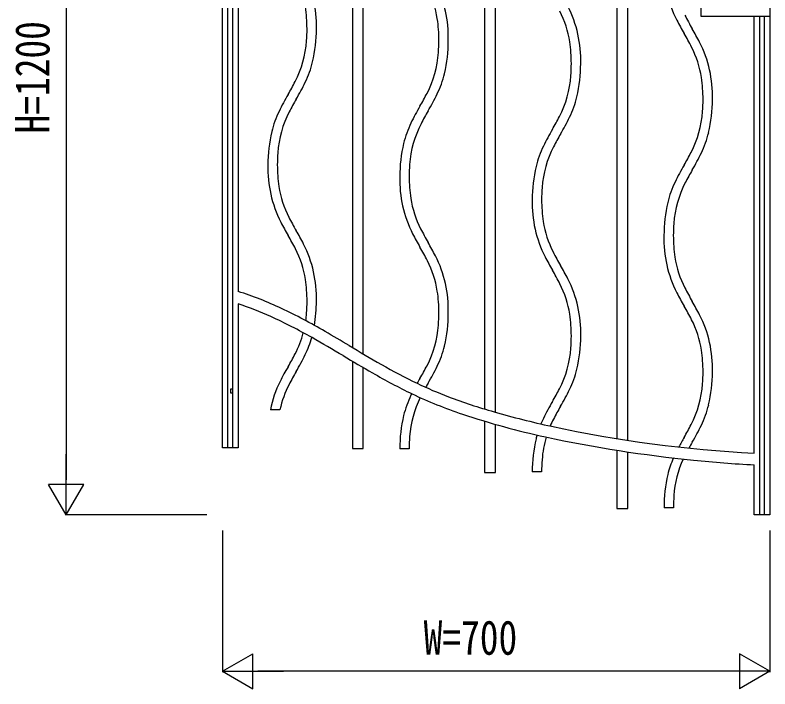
# Model space of a CAD drawing. Units: millimetres, scale not verified. Extents: x -4205 to 4205, y -2970 to 2970.
# Drawn here: x -2120 to -1155, y 152 to 1014 of the extents above; entities that cross this region are included whole.
import ezdxf
from ezdxf.enums import TextEntityAlignment as Align

# ---------------------------------------------------------------- set-up
doc = ezdxf.new("R2010")
doc.units = ezdxf.units.MM
doc.header["$LTSCALE"] = 10
doc.layers.add('0-3_YKK_A1', color=4, linetype='Continuous')
doc.layers.add('0-4_YKK_D', color=6, linetype='Continuous')
doc.styles.add('ＭＳ ゴシック', font='')
doc.styles.get('ＭＳ ゴシック').set_extended_font_data('MS Gothic')

msp = doc.modelspace()

# ---------------------------------------------------------------- linework, layer by layer
at = {"layer": '0-3_YKK_A1'}
for p, q in [((-1519.81, 1258.09), (-1519.81, 510.35)), ((-1505.81, 506.24), (-1505.81, 1257.68)), ((-1688.88, 1252.06), (-1688.88, 589)), ((-1674.88, 580.77), (-1674.88, 1253.51)), ((-1350.84, 1244.82), (-1350.84, 472.62)), ((-1336.84, 470.42), (-1336.84, 1242.9)), ((-1834.97, 1213.36), (-1834.97, 660.66)), ((-1174.98, 454.01), (-1174.98, 1012.44)), ((-1168.33, 1012.44), (-1168.33, 374.96)), ((-1161.73, 374.96), (-1161.73, 1012.44)), ((-1834.97, 644.83), (-1834.97, 460.95)), ((-1688.88, 571.56), (-1688.88, 459.77)), ((-1674.88, 459.77), (-1674.88, 563.37)), ((-1844.7, 530.94), (-1841.84, 530.94)), ((-1781.51, 509.45), (-1793.74, 509.45)), ((-1519.81, 494.88), (-1519.81, 429.32)), ((-1505.81, 429.32), (-1505.81, 490.79)), ((-1688.88, 459.77), (-1674.88, 459.77)), ((-1616.24, 459.59), (-1628.24, 459.59)), ((-1350.84, 457.72), (-1350.84, 383.31)), ((-1336.84, 383.31), (-1336.84, 455.55)), ((-1174.98, 374.94), (-1174.98, 439)), ((-1519.81, 429.32), (-1505.81, 429.32)), ((-1446.88, 429.99), (-1458.88, 429.99)), ((-1350.84, 383.31), (-1336.84, 383.31)), ((-1278.33, 384.03), (-1290.33, 384.03))]:
    msp.add_line(p, q, dxfattribs=at)
for points in [[(-1834.97, 460.94), (-1854.97, 460.94), (-1854.97, 1574.93), (-1834.97, 1574.93), (-1834.97, 1525.41)], [(-1841.84, 460.96), (-1841.84, 1567.74), (-1848.44, 1567.74), (-1848.44, 460.96)], [(-1174.98, 1362.94), (-1154.98, 1362.94), (-1154.98, 374.94), (-1174.98, 374.94)], [(-1154.98, 1012.44), (-1243.07, 1012.44), (-1243.07, 1137.44), (-1154.98, 1137.44)], [(-1841.84, 535.94), (-1844.7, 535.94), (-1844.7, 530.94)]]:
    msp.add_lwpolyline(points, dxfattribs=at)
for centre, radius, start, end in [((-1138.3, 1076.76), 152.23, 178.35743, 206.90262), ((-1887.06, 1001.19), 152.25, 358.35613, 26.90132), ((-1718.42, 986.19), 152.24, 358.35696, 26.90216), ((-1709.68, 989.4), 130.99, 8.91943, 26.91904), ((-1938.63, 996.87), 191.75, 359.98708, 8.34855), ((-1549.06, 956.59), 152.24, 358.35722, 26.90241), ((-1540.32, 959.8), 130.99, 8.91963, 26.91924), ((-976.77, 1159.75), 321.82, 206.87936, 210.43142), ((-1769.99, 981.87), 191.75, 359.98708, 8.34855), ((-804.87, 1254.19), 529.91, 207.69801, 209.80643), ((-1944.38, 996.54), 197.51, 355.54512, 0.08235), ((-1924.45, 996.78), 189.57, 347.05483, 0.01277), ((-1714.07, 733.32), 529.92, 27.70058, 29.80901), ((-1542.16, 827.77), 321.83, 26.88188, 30.43394), ((-1882.61, 990.94), 135.49, 332.85387, 355.87776), ((-1775.81, 981.54), 197.57, 355.54582, 0.08305), ((-1755.81, 981.78), 189.57, 347.05483, 0.01277), ((-1600.64, 952.27), 191.75, 359.98688, 8.34835), ((-1380.66, 910.77), 152.25, 358.35613, 26.90132), ((-1713.97, 975.94), 135.48, 332.85244, 355.87633), ((-1371.92, 913.97), 131.01, 8.91794, 26.91755), ((-1874.95, 988.46), 139.51, 334.47166, 345.82984), ((-1606.45, 951.94), 197.57, 355.54692, 0.08415), ((-1586.48, 952.18), 189.59, 347.05546, 0.0134), ((-1706.35, 973.46), 139.53, 334.47421, 345.83238), ((-1544.62, 946.34), 135.49, 332.85387, 355.87776), ((-2226.92, 1174.64), 525.73, 330.11974, 332.15942), ((-1993.52, 1045.84), 271.22, 329.15045, 334.32911), ((-1432.22, 906.44), 191.75, 359.98708, 8.34855), ((-1538.23, 773.65), 271.22, 149.15148, 154.33014), ((-2058.28, 1159.64), 525.73, 330.11974, 332.15942), ((-1824.89, 1030.83), 271.22, 329.15148, 334.33014), ((-1536.96, 943.87), 139.51, 334.47099, 345.82916), ((-1304.83, 644.85), 525.73, 150.11974, 152.15942), ((-1369.6, 758.65), 271.22, 149.15045, 154.32911), ((-1438.04, 906.11), 197.57, 355.54582, 0.08305), ((-1418.04, 906.36), 189.57, 347.05483, 0.01277), ((-1656.77, 831.01), 139.53, 154.47323, 165.83141), ((-1649.12, 828.54), 135.5, 152.85479, 175.87868), ((-1136.34, 629.84), 525.6, 150.11235, 152.15203), ((-1376.19, 900.51), 135.48, 332.85244, 355.87633), ((-1888.79, 1130.04), 525.6, 330.11248, 332.15216), ((-1655.53, 1001.23), 271.22, 329.15097, 334.32963), ((-1488.13, 816.02), 139.53, 154.47421, 165.83238), ((-1480.49, 813.54), 135.5, 152.85428, 175.87817), ((-1607.28, 822.7), 189.59, 167.05492, 180.01286), ((-1200.18, 729.05), 271.27, 149.15609, 154.33475), ((-966.84, 600.24), 525.73, 150.11947, 152.15915), ((-1368.57, 898.04), 139.53, 334.47421, 345.83238), ((-1438.65, 807.7), 189.59, 167.05492, 180.01286), ((-1318.8, 786.42), 139.51, 154.46991, 165.82808), ((-1311.13, 783.94), 135.5, 152.85458, 175.87847), ((-1587.3, 822.94), 197.57, 175.54582, 180.08305), ((-1720.51, 1084.21), 525.73, 330.11974, 332.15942), ((-1487.11, 955.4), 271.22, 329.15148, 334.33014), ((-1645.4, 818.3), 151.53, 178.35509, 206.96798), ((-1594.22, 822.61), 190.65, 179.98731, 188.37167), ((-1418.67, 807.95), 197.57, 175.54765, 180.08488), ((-1269.29, 778.1), 189.59, 167.05559, 180.01353), ((-1031.82, 683.22), 271.22, 149.15045, 154.32911), ((-798.42, 554.42), 525.73, 150.11974, 152.15942), ((-1476.77, 803.3), 151.53, 178.35509, 206.96798), ((-1425.56, 807.61), 190.69, 179.98656, 188.37092), ((-1654.06, 815.11), 130.36, 188.93777, 206.98293), ((-1249.38, 778.35), 197.51, 175.54622, 180.08345), ((-1150.36, 740.59), 139.53, 154.47421, 165.83238), ((-1142.73, 738.12), 135.49, 152.85285, 175.87674), ((-1485.45, 800.1), 130.35, 188.93993, 206.98509), ((-1307.41, 773.71), 151.53, 178.35468, 206.96757), ((-1256.2, 778.01), 190.69, 179.98666, 188.37102), ((-1100.87, 732.27), 189.59, 167.05492, 180.01286), ((-1483.99, 901.48), 321.12, 206.94838, 210.50043), ((-1312.36, 995.95), 528.98, 207.75852, 209.86694), ((-1316.09, 770.51), 130.35, 188.93979, 206.98496), ((-1080.9, 732.52), 197.57, 175.54765, 180.08488), ((-2219.25, 475.08), 528.86, 27.76561, 29.87404), ((-1143.72, 980.95), 528.98, 207.75852, 209.86694), ((-1315.35, 886.48), 321.12, 206.94838, 210.50043), ((-2047.76, 569.56), 321.11, 26.94712, 30.49917), ((-1138.99, 727.88), 151.54, 178.35464, 206.96752), ((-1087.78, 732.18), 190.69, 179.98656, 188.37092), ((-1877.65, 655.93), 130.33, 8.94121, 26.98637), ((-1886.34, 652.74), 151.53, 358.35456, 26.96745), ((-1879.13, 554.56), 321.11, 26.94586, 30.49791), ((-2045.77, 462.83), 523.28, 27.74577, 29.87711), ((-1717.7, 637.73), 151.52, 358.35552, 26.96841), ((-974.32, 951.36), 529.01, 207.75639, 209.86481), ((-1145.95, 856.89), 321.16, 206.94398, 210.49603), ((-1709.02, 640.93), 130.34, 8.94122, 26.98639), ((-1147.67, 724.68), 130.35, 188.93971, 206.98488), ((-1709.78, 524.96), 321.12, 26.9463, 30.49835), ((-1876.36, 433.23), 523.24, 27.74964, 29.88098), ((-1937.53, 648.43), 190.66, 359.98716, 8.37152), ((-1548.34, 608.14), 151.52, 358.35531, 26.9682), ((-1539.67, 611.33), 130.34, 8.94062, 26.98579), ((-1960.77, 257.54), 422.29, 64.5959, 72.66811), ((-1768.9, 633.43), 190.66, 359.98716, 8.37152), ((-805.95, 905.53), 528.98, 207.75852, 209.86694), ((-977.56, 811.06), 321.13, 206.947, 210.49905), ((-1942.97, 648.08), 196.1, 355.52904, 0.08919), ((-1923.41, 648.31), 188.54, 350.54426, 0.02285), ((-1707.95, 387.41), 523.24, 27.74861, 29.87995), ((-1968.89, 236.74), 429.51, 65.83282, 71.83255), ((-2070.89, 19.89), 684.21, 59.51046, 64.80365), ((-1541.35, 479.13), 321.11, 26.94712, 30.49917), ((-2076.42, 8.89), 681.42, 60.45482, 65.42731), ((-1882.06, 642.52), 134.94, 351.84262, 355.86779), ((-1774.35, 633.08), 196.11, 355.52911, 0.08926), ((-1754.78, 633.31), 188.54, 347.01855, 0.02218), ((-1599.54, 603.83), 190.66, 359.98726, 8.37162), ((-1379.93, 562.31), 151.52, 358.35527, 26.96816), ((-1713.42, 627.52), 134.94, 332.79838, 355.86764), ((-1371.25, 565.5), 130.34, 8.94056, 26.98572), ((-3310.45, -2128.26), 3164.32, 59.26299, 59.9047), ((-1882.06, 642.52), 134.94, 332.79852, 345.14861), ((-1874.44, 640.05), 138.99, 334.42165, 344.07815), ((-3238.16, -2013.28), 3013.54, 59.32676, 60.19765), ((-1604.99, 603.48), 196.11, 355.5304, 0.09054), ((-1585.42, 603.71), 188.54, 347.0186, 0.02223), ((-43.98, 3372.86), 3233.51, 239.33401, 240.18199), ((-1705.81, 625.05), 138.99, 334.42299, 345.80402), ((-2220.69, 823.51), 518.89, 330.05309, 332.11568), ((-1993.04, 697.57), 270.8, 329.10016, 334.27882), ((-1544.07, 597.92), 134.94, 332.79842, 355.86768), ((-1431.13, 558), 190.66, 359.98811, 8.37247), ((-457.59, 2661.63), 2425.8, 239.16906, 240.20038), ((-1503.52, 406.06), 310.94, 149.36937, 153.31093), ((-1232.71, 1307.4), 850.42, 240.47234, 243.95565), ((-2052.06, 808.51), 518.89, 330.05309, 332.11568), ((-1824.41, 682.57), 270.8, 329.10016, 334.27882), ((-1536.45, 595.45), 138.99, 334.42263, 345.80367), ((-1310.75, 299.52), 519.13, 150.07465, 152.16016), ((-1270.42, 1236.68), 785.32, 239.99529, 244.16597), ((-1436.57, 557.65), 196.1, 355.52904, 0.08919), ((-1417.01, 557.89), 188.54, 347.01855, 0.02218), ((-1655, 482.23), 141.39, 153.31967, 168.90298), ((-1649.18, 480.15), 135.53, 152.86905, 167.51679), ((-1395.8, 978.57), 483.37, 244.21019, 249.38884), ((-1370.05, 410.41), 270.83, 149.10191, 150.61299), ((-1142.38, 284.44), 518.94, 150.05263, 150.72821), ((-1375.65, 552.09), 134.94, 332.79852, 355.86779), ((-1882.68, 778.92), 518.88, 330.05141, 332.114), ((-1655.05, 652.97), 270.8, 329.09996, 334.27861), ((-1488.4, 467.83), 139.28, 154.4345, 165.79267), ((-1481.05, 465.46), 134.95, 153.81544, 175.86828), ((-1370.05, 410.41), 270.83, 153.78917, 154.28056), ((-1354.56, 1076.07), 604.13, 244.71076, 251.30941), ((-1307.82, 1205.55), 726.8, 249.19569, 254.03074), ((-1200.69, 380.81), 270.83, 149.10232, 154.28098), ((-973.03, 254.85), 518.94, 150.0529, 152.11549), ((-1368.03, 549.62), 138.99, 334.42263, 345.80367), ((-1439.69, 459.66), 188.55, 167.01826, 180.02189), ((-1212.45, 1520.58), 1070.76, 251.7286, 257.61731), ((-1208.99, 1540.38), 1075.91, 253.87646, 257.90967), ((-1319.04, 438.24), 139.28, 154.4343, 157.59747), ((-1311.69, 435.86), 134.95, 152.79912, 156.96339), ((-1092.46, 2074.42), 1622.51, 257.83596, 267.08475), ((-1714.28, 733.1), 518.9, 330.05175, 332.11434), ((-1486.63, 607.14), 270.8, 329.10016, 334.27882), ((-1420.12, 459.9), 196.12, 175.53109, 180.09123), ((-1319.04, 438.24), 139.28, 163.7819, 165.79248), ((-1311.69, 435.86), 134.95, 163.36709, 175.86838), ((-1077.76, 2175.86), 1739.7, 257.91241, 264.23626), ((-1034.32, 336.16), 268.47, 149.09216, 152.08844), ((-1270.33, 430.07), 188.55, 167.01893, 180.02256), ((-804.54, 209.07), 518.98, 150.0617, 151.02964), ((-1250.77, 430.3), 196.12, 175.53054, 180.09068), ((-1151.51, 392.91), 138.26, 156.6246, 165.91456), ((-1143.91, 390.45), 134.19, 155.37649, 176.05946), ((-1107.35, 1826.76), 1389.41, 264.0044, 267.21001), ((-1101.72, 384.64), 188.62, 167.15788, 180.18436), ((-1081.65, 384.95), 196.68, 175.70954, 180.26968)]:
    msp.add_arc(centre, radius, start, end, dxfattribs=at)
at = {"layer": '0-4_YKK_D'}
for p, q in [((-2054.98, 1529.89), (-2054.98, 419.89)), ((-2054.98, 374.89), (-2054.98, 452.83)), ((-2054.98, 374.89), (-2077.48, 413.86)), ((-2032.48, 413.86), (-2077.48, 413.86)), ((-2054.98, 374.89), (-2032.48, 413.86)), ((-1874.98, 374.89), (-2055.98, 374.89)), ((-1854.98, 354.89), (-1854.98, 173.89)), ((-1154.98, 354.89), (-1154.98, 173.89)), ((-1854.98, 174.89), (-1816.01, 197.39)), ((-1816.01, 152.39), (-1816.01, 197.39)), ((-1154.98, 174.89), (-1193.95, 197.39)), ((-1193.95, 197.39), (-1193.95, 152.39)), ((-1854.98, 174.89), (-1816.01, 152.39)), ((-1854.98, 174.89), (-1777.04, 174.89)), ((-1199.98, 174.89), (-1809.98, 174.89)), ((-1154.98, 174.89), (-1232.93, 174.89)), ((-1154.98, 174.89), (-1193.95, 152.39))]:
    msp.add_line(p, q, dxfattribs=at)

# ---------------------------------------------------------------- texts
at = {"layer": '0-4_YKK_D', "style": 'ＭＳ ゴシック', "width": 0.8}
msp.add_text('H=1200', height=43.99, rotation=90, dxfattribs=at).set_placement((-2062.98, 862.89), align=Align.BOTTOM_LEFT)
msp.add_text('W=700', height=43.99, dxfattribs=at).set_placement((-1597.78, 182.89), align=Align.BOTTOM_LEFT)

doc.saveas('drawing.dxf')
